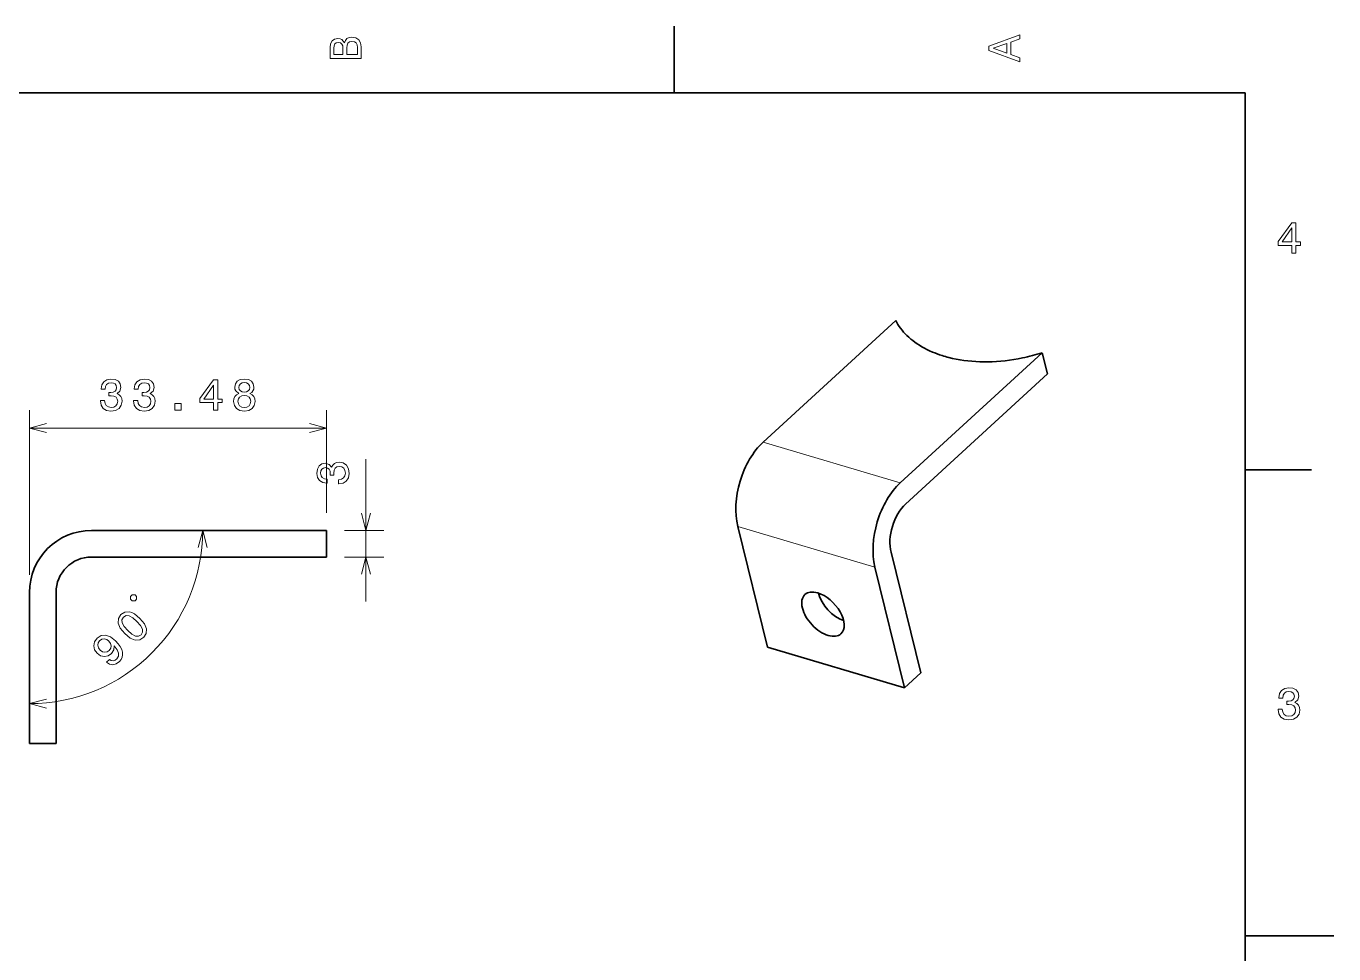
# Model space of a CAD drawing. Extents: x 0 to 297, y 0 to 210.
# Drawn here: x 149.7 to 297, y 103 to 207.5 of the extents above; entities that cross this region are included whole.
import ezdxf

# ---------------------------------------------------------------- set-up
doc = ezdxf.new("R2010")
doc.units = 0

msp = doc.modelspace()

# ---------------------------------------------------------------- linework, layer by layer
at = {"color": 7, "lineweight": 35, "ltscale": 0.1875}
for p, q in [((222.699997, 200), (222.699997, 207.5)), ((287, 157.5), (294.5, 157.5))]:
    msp.add_line(p, q, dxfattribs=at)
at = {"color": 7, "lineweight": 35}
for p, q in [((287, 200), (10, 200)), ((287, 10), (287, 200)), ((232.704254, 160.60556), (247.645477, 174.324127)), ((264.138763, 170.698853), (248.15802, 156.025818)), ((264.729095, 168.297913), (248.748383, 153.624878)), ((183.54538, 150.670044), (157.065887, 150.670044)), ((183.54538, 147.670044), (157.065887, 147.670044))]:
    msp.add_line(p, q, dxfattribs=at)
at = {"color": 7, "lineweight": 35, "ltscale": 0.061811}
msp.add_line((264.729095, 168.297913), (264.138763, 170.698853), dxfattribs=at)
at = {"color": 7, "lineweight": 13, "ltscale": 0.463474}
msp.add_line((150.065887, 145.670044), (150.065887, 164.209015), dxfattribs=at)
at = {"color": 7, "lineweight": 13, "ltscale": 0.288474}
msp.add_line((183.54538, 152.670044), (183.54538, 164.209015), dxfattribs=at)
at = {"color": 7, "lineweight": 13}
msp.add_line((150.065887, 162.209015), (183.54538, 162.209015), dxfattribs=at)
at = {"color": 7, "lineweight": 13, "ltscale": 0.402952}
for p, q in [((248.15802, 156.025818), (232.704254, 160.60556)), ((245.310913, 146.544708), (229.857147, 151.124451))]:
    msp.add_line(p, q, dxfattribs=at)
at = {"color": 7, "lineweight": 13, "ltscale": 0.400901}
msp.add_line((187.9758, 142.670044), (187.9758, 158.70607), dxfattribs=at)
at = {"color": 7, "lineweight": 35, "ltscale": 0.075}
for p, q in [((183.54538, 147.670044), (183.54538, 150.670044)), ((153.065887, 126.670044), (150.065887, 126.670044))]:
    msp.add_line(p, q, dxfattribs=at)
at = {"color": 7, "lineweight": 13, "ltscale": 0.11076}
for p, q in [((185.54538, 150.670044), (189.9758, 150.670044)), ((185.54538, 147.670044), (189.9758, 147.670044))]:
    msp.add_line(p, q, dxfattribs=at)
at = {"color": 7, "lineweight": 35, "ltscale": 0.350265}
for p, q in [((229.857147, 151.124451), (233.202423, 137.519073)), ((247.12146, 148.207092), (250.466766, 134.601715)), ((245.310913, 146.544708), (248.656219, 132.939331))]:
    msp.add_line(p, q, dxfattribs=at)
at = {"color": 7, "lineweight": 35, "ltscale": 0.425}
for p, q in [((150.065887, 143.670044), (150.065887, 126.670044)), ((153.065887, 143.670044), (153.065887, 126.670044))]:
    msp.add_line(p, q, dxfattribs=at)
at = {"color": 7, "lineweight": 35, "ltscale": 0.402953}
msp.add_line((248.656219, 132.939331), (233.202423, 137.519073), dxfattribs=at)
at = {"color": 7, "lineweight": 35, "ltscale": 0.061449}
msp.add_line((250.466766, 134.601715), (248.656219, 132.939331), dxfattribs=at)
at = {"color": 7, "lineweight": 35, "ltscale": 0.25}
msp.add_line((287, 105), (297, 105), dxfattribs=at)
at = {"color": 7, "lineweight": 13}
for points in [[(185.542007, 205.630417), (185.249496, 205.983429), (185.052811, 206.074219), (184.81073, 206.104477), (184.432495, 206.03891), (184.160156, 205.842224), (183.993729, 205.524506), (183.933212, 205.080704), (183.933212, 203.835022), (187.433212, 203.835022), (187.433212, 205.151306), (187.36261, 205.620331), (187.155838, 205.968307), (186.828018, 206.185165), (186.384216, 206.260818), (186.08667, 206.215424), (185.839554, 206.094391), (185.65799, 205.897705)], [(261.633209, 203.466858), (261.633209, 203.930847), (260.604401, 204.298996), (260.604401, 205.695969), (261.633209, 206.064133), (261.633209, 206.538193), (258.128174, 205.257217), (258.128174, 204.742798)], [(185.385666, 204.984879), (185.385666, 204.298996), (184.351807, 204.298996), (184.351807, 205.025223), (184.382065, 205.297562), (184.472839, 205.489197), (184.629181, 205.605194), (184.86116, 205.645538), (185.093155, 205.600143), (185.254532, 205.479111), (185.355408, 205.272339)], [(187.014618, 205.095825), (187.014618, 204.298996), (185.809296, 204.298996), (185.809296, 205.050446), (185.844589, 205.368164), (185.9505, 205.595108), (186.132065, 205.731277), (186.394302, 205.776657), (186.671692, 205.731277), (186.863327, 205.605194), (186.979324, 205.393372)], [(260.17572, 204.460388), (258.632477, 205), (260.17572, 205.539627)], [(292.277374, 181.916794), (292.731262, 181.916794), (292.731262, 182.784225), (293.23056, 182.784225), (293.23056, 183.187683), (292.731262, 183.187683), (292.731262, 185.341141), (292.272339, 185.341141), (290.739197, 183.228027), (290.739197, 182.784225), (292.277374, 182.784225)], [(291.162842, 183.187683), (292.277374, 184.756134), (292.277374, 183.187683)], [(158.062714, 165.308441), (158.062714, 165.273132), (158.143402, 164.788986), (158.380432, 164.425873), (158.753632, 164.193893), (159.247864, 164.108154), (159.772369, 164.193893), (160.165741, 164.415787), (160.417877, 164.768814), (160.508667, 165.222702), (160.468323, 165.520264), (160.357361, 165.762329), (160.175812, 165.948929), (159.933746, 166.085098), (160.261536, 166.357437), (160.377533, 166.791153), (160.30188, 167.184525), (160.085022, 167.482071), (159.731995, 167.668671), (159.247864, 167.734238), (158.793976, 167.653549), (158.445984, 167.431641), (158.219055, 167.078613), (158.143402, 166.609589), (158.143402, 166.574295), (158.592224, 166.574295), (158.632599, 166.897064), (158.763702, 167.129044), (158.975525, 167.270264), (159.273071, 167.320694), (159.535309, 167.28035), (159.726959, 167.174438), (159.842957, 167.00296), (159.888336, 166.770981), (159.842957, 166.523865), (159.721924, 166.357437), (159.510101, 166.256561), (159.222656, 166.226318), (159.02597, 166.231354), (159.02597, 165.832932), (159.273071, 165.843018), (159.59079, 165.797638), (159.82782, 165.676605), (159.969055, 165.479919), (160.01947, 165.222702), (159.963989, 164.930206), (159.817749, 164.713348), (159.585754, 164.577179), (159.278107, 164.531784), (158.960388, 164.582214), (158.728394, 164.733521), (158.582153, 164.975586), (158.526672, 165.308441)], [(161.798737, 165.308441), (161.798737, 165.273132), (161.879425, 164.788986), (162.116455, 164.425873), (162.489655, 164.193893), (162.983887, 164.108154), (163.508392, 164.193893), (163.901764, 164.415787), (164.1539, 164.768814), (164.24469, 165.222702), (164.204346, 165.520264), (164.093384, 165.762329), (163.911835, 165.948929), (163.669769, 166.085098), (163.997559, 166.357437), (164.113556, 166.791153), (164.037903, 167.184525), (163.821045, 167.482071), (163.468018, 167.668671), (162.983887, 167.734238), (162.529999, 167.653549), (162.182007, 167.431641), (161.955078, 167.078613), (161.879425, 166.609589), (161.879425, 166.574295), (162.328247, 166.574295), (162.368622, 166.897064), (162.499725, 167.129044), (162.711548, 167.270264), (163.009094, 167.320694), (163.271332, 167.28035), (163.462982, 167.174438), (163.578979, 167.00296), (163.624359, 166.770981), (163.578979, 166.523865), (163.457947, 166.357437), (163.246124, 166.256561), (162.958679, 166.226318), (162.761993, 166.231354), (162.761993, 165.832932), (163.009094, 165.843018), (163.326813, 165.797638), (163.563843, 165.676605), (163.705078, 165.479919), (163.755493, 165.222702), (163.700012, 164.930206), (163.553772, 164.713348), (163.321777, 164.577179), (163.01413, 164.531784), (162.696411, 164.582214), (162.464417, 164.733521), (162.318176, 164.975586), (162.262695, 165.308441)], [(170.819031, 164.209015), (171.272919, 164.209015), (171.272919, 165.076447), (171.772217, 165.076447), (171.772217, 165.479919), (171.272919, 165.479919), (171.272919, 167.633362), (170.813995, 167.633362), (169.280853, 165.520264), (169.280853, 165.076447), (170.819031, 165.076447)], [(169.704498, 165.479919), (170.819031, 167.048355), (170.819031, 165.479919)], [(173.652313, 166.095184), (173.395111, 165.953979), (173.218597, 165.757294), (173.107666, 165.510178), (173.072357, 165.212616), (173.153046, 164.763779), (173.38504, 164.415787), (173.763275, 164.193893), (174.277679, 164.108154), (174.787048, 164.193893), (175.165283, 164.415787), (175.397278, 164.763779), (175.483032, 165.212616), (175.442657, 165.510178), (175.336761, 165.757294), (175.155212, 165.953979), (174.903046, 166.095184), (175.104767, 166.216217), (175.245972, 166.382645), (175.331726, 166.584381), (175.361969, 166.831497), (175.281281, 167.18956), (175.069458, 167.477036), (174.726532, 167.663635), (174.277679, 167.734238), (173.823792, 167.663635), (173.480865, 167.477036), (173.264008, 167.18956), (173.188354, 166.831497), (173.213562, 166.584381), (173.299286, 166.382645)], [(173.66745, 166.791153), (173.707794, 167.013062), (173.828827, 167.184525), (174.020477, 167.290436), (174.277679, 167.33078), (174.529846, 167.290436), (174.721497, 167.184525), (174.842529, 167.013062), (174.887909, 166.791153), (174.842529, 166.564209), (174.721497, 166.387695), (174.529846, 166.271698), (174.277679, 166.236389), (174.020477, 166.276749), (173.828827, 166.387695), (173.707794, 166.564209)], [(173.556519, 165.222702), (173.601898, 165.48999), (173.748138, 165.691727), (173.975098, 165.822845), (174.277679, 165.86824), (174.575226, 165.822845), (174.802185, 165.691727), (174.948425, 165.48999), (174.998871, 165.222702), (174.948425, 164.935242), (174.802185, 164.718384), (174.575226, 164.577179), (174.277679, 164.531784), (173.975098, 164.577179), (173.748138, 164.718384), (173.601898, 164.935242)], [(166.457672, 164.209015), (167.153625, 164.209015), (167.153625, 164.960464), (166.457672, 164.960464)], [(184.876373, 155.91716), (184.911682, 155.91716), (185.395844, 155.997849), (185.758942, 156.234894), (185.990936, 156.608093), (186.07666, 157.102325), (185.990936, 157.626816), (185.769012, 158.020187), (185.416016, 158.272354), (184.962097, 158.363129), (184.664551, 158.322784), (184.422485, 158.211823), (184.235901, 158.030273), (184.099731, 157.788208), (183.827393, 158.116013), (183.393677, 158.23201), (183.000305, 158.156357), (182.702759, 157.939499), (182.516144, 157.586472), (182.450592, 157.102325), (182.531281, 156.648438), (182.753174, 156.300446), (183.106201, 156.073502), (183.575226, 155.997849), (183.610535, 155.997849), (183.610535, 156.446701), (183.28775, 156.487045), (183.055756, 156.618164), (182.914551, 156.829987), (182.864136, 157.127533), (182.90448, 157.389786), (183.010376, 157.581421), (183.181854, 157.697418), (183.413849, 157.742813), (183.66095, 157.697418), (183.827393, 157.576385), (183.928253, 157.364563), (183.958496, 157.077103), (183.953461, 156.880417), (184.351868, 156.880417), (184.341797, 157.127533), (184.387177, 157.445267), (184.508209, 157.682297), (184.704895, 157.823502), (184.962097, 157.873932), (185.254608, 157.818451), (185.471466, 157.672211), (185.607635, 157.440216), (185.653046, 157.132584), (185.6026, 156.81485), (185.451294, 156.58287), (185.209229, 156.436615), (184.876373, 156.381134)], [(161.959839, 142.739685), (162.124817, 142.904678), (162.124817, 143.23465), (161.959839, 143.399658), (161.629852, 143.399658), (161.464844, 143.23465), (161.464844, 142.904678), (161.629852, 142.739685)], [(160.798004, 139.045914), (161.411377, 138.539536), (161.978363, 138.307739), (162.488342, 138.332703), (162.937653, 138.625122), (163.226501, 139.070877), (163.251465, 139.580841), (163.016113, 140.144272), (162.513306, 140.761215), (161.899933, 141.260468), (161.611053, 141.413803), (161.332916, 141.49939), (160.822968, 141.474426), (160.373627, 141.189148), (160.084778, 140.736252), (160.063385, 140.222733), (160.295166, 139.655716)], [(161.14035, 139.38826), (160.737366, 139.848297), (160.516266, 140.247696), (160.494873, 140.590042), (160.669617, 140.893158), (160.969177, 141.064331), (161.311523, 141.042938), (161.710907, 140.821838), (162.170959, 140.418869), (162.577484, 139.955276), (162.798584, 139.555878), (162.819977, 139.213531), (162.645233, 138.917542), (162.345673, 138.739227), (162.003326, 138.76062), (161.603943, 138.98172)], [(158.755341, 135.81218), (159.090546, 135.583954), (159.461426, 135.51976), (159.839447, 135.62674), (160.210327, 135.897766), (160.395752, 136.133133), (160.520569, 136.386322), (160.570496, 136.657349), (160.549103, 136.949768), (160.45993, 137.252884), (160.295898, 137.573837), (160.064117, 137.898346), (159.760986, 138.237122), (159.19754, 138.679321), (158.655487, 138.871887), (158.15625, 138.814835), (157.696228, 138.511719), (157.410919, 138.098053), (157.318207, 137.662994), (157.410919, 137.227921), (157.685516, 136.839218), (158.08493, 136.553925), (158.512848, 136.461212), (158.926514, 136.546799), (159.297394, 136.810684), (159.56485, 137.213654), (159.611206, 137.673676), (159.949982, 137.220795), (160.117584, 136.824951), (160.110474, 136.482605), (159.925018, 136.190186), (159.71463, 136.029709), (159.500671, 135.972656), (159.286682, 136.008316), (159.083435, 136.140259)], [(158.027863, 137.18869), (157.842438, 137.44545), (157.767548, 137.720047), (157.813904, 137.987503), (157.977936, 138.229996), (158.22757, 138.401169), (158.498596, 138.451096), (158.769623, 138.379776), (159.029938, 138.197906), (159.215363, 137.934006), (159.283142, 137.66655), (159.222504, 137.399094), (159.040649, 137.145905), (158.808838, 136.985428), (158.552094, 136.935501), (158.288177, 136.999695)], [(290.729126, 130.51622), (290.729126, 130.480911), (290.809814, 129.996765), (291.046844, 129.633652), (291.420044, 129.401657), (291.914276, 129.315933), (292.438782, 129.401657), (292.832153, 129.623566), (293.08429, 129.976593), (293.175079, 130.430481), (293.134735, 130.728027), (293.023773, 130.970108), (292.842224, 131.156708), (292.600159, 131.292877), (292.927948, 131.565216), (293.043945, 131.998932), (292.968292, 132.392303), (292.751434, 132.68985), (292.398407, 132.87645), (291.914276, 132.942017), (291.460388, 132.861313), (291.112396, 132.63942), (290.885468, 132.286392), (290.809814, 131.817368), (290.809814, 131.782074), (291.258636, 131.782074), (291.299011, 132.104828), (291.430115, 132.336823), (291.641937, 132.478027), (291.939484, 132.528473), (292.201721, 132.488113), (292.393372, 132.382217), (292.509369, 132.210739), (292.554749, 131.97876), (292.509369, 131.731628), (292.388336, 131.565216), (292.176514, 131.46434), (291.889069, 131.434082), (291.692383, 131.439133), (291.692383, 131.04071), (291.939484, 131.050797), (292.257202, 131.005417), (292.494232, 130.884369), (292.635468, 130.687683), (292.685883, 130.430481), (292.630402, 130.13797), (292.484161, 129.921112), (292.252167, 129.784943), (291.944519, 129.739563), (291.626801, 129.789993), (291.394806, 129.941284), (291.248566, 130.183365), (291.193085, 130.51622)]]:
    msp.add_lwpolyline(points, close=True, dxfattribs=at)
at = {"color": 7, "lineweight": 35}
msp.add_lwpolyline([(261.924255, 170.111115), (261.437531, 170.015045), (260.950134, 169.930542), (260.46283, 169.857666), (259.97644, 169.796539), (259.49173, 169.747192), (259.00946, 169.709625), (258.530396, 169.683868), (258.055237, 169.669861), (257.584625, 169.667542), (257.119324, 169.676788), (256.659882, 169.697479), (256.20694, 169.729462), (255.761108, 169.772614), (255.322906, 169.826691), (254.891022, 169.891815), (254.467834, 169.96756), (254.053772, 170.05368), (253.6492, 170.149933), (253.450378, 170.201843), (253.254059, 170.256226), (253.06076, 170.312866), (252.870087, 170.371887), (252.588654, 170.464874), (252.313263, 170.563049), (252.044067, 170.66626), (251.781128, 170.774384), (251.471008, 170.911926), (251.170441, 171.056305), (250.879547, 171.207336), (250.598511, 171.364838), (250.327423, 171.528564), (250.066376, 171.698364), (249.815552, 171.873993), (249.574951, 172.055267), (249.344696, 172.241974), (249.124817, 172.43399), (248.915405, 172.631073), (248.721313, 172.827972), (248.537231, 173.029449), (248.363159, 173.235321), (248.199188, 173.445435), (248.045349, 173.659576), (247.901764, 173.877533), (247.768463, 174.099091), (247.645477, 174.324127)], dxfattribs=at)
at = {"color": 7, "lineweight": 13}
for points in [[(151.997742, 162.726654), (150.065887, 162.209015), (151.997742, 161.691376)], [(181.613525, 161.691376), (183.54538, 162.209015), (181.613525, 162.726654)], [(187.45816, 152.601898), (187.9758, 150.670044), (188.493439, 152.601898)], [(170.10144, 148.73819), (169.583801, 150.670044), (169.066162, 148.73819)], [(188.493439, 145.73819), (187.9758, 147.670044), (187.45816, 145.73819)], [(151.997742, 131.669769), (150.065887, 131.15213), (151.997742, 130.634491)]]:
    msp.add_lwpolyline(points, dxfattribs=at)
at = {"color": 7, "lineweight": 35}
for centre, radius, start, end in [((257.48703, 191.295898), 21.644508, 281.82979, 287.897641), ((157.065887, 143.670044), 7, 90.000003, 179.999995), ((157.065887, 143.670044), 4, 90.000003, 179.999995)]:
    msp.add_arc(centre, radius, start, end, dxfattribs=at)
at = {"color": 7, "lineweight": 13}
msp.add_arc((150.065887, 150.670044), 19.517914, 269.999997, 0.00001, dxfattribs=at)
at = {"color": 7, "lineweight": 35}
for centre, major_axis, ratio, start_param, end_param in [((234.081726, 155.003357), (-1.988953, -6.711487), 0.592045, 3.9208753926, 5.4916717194), ((249.535522, 150.423615), (-1.988953, -6.711487), 0.592045, 3.9208753926, 5.4916717194), ((249.535522, 150.423615), (-1.136543, -3.835136), 0.592045, 3.9208753926, 5.4916717194), ((239.453461, 141.231567), (2.028976, -2.209808), 0.573335, 3.141626706, 3.9491547594), ((239.453461, 141.231567), (2.028976, -2.209808), 0.573335, 2.3783584326, 3.141626706), ((239.453461, 141.231567), (2.028976, -2.209808), 0.573335, 0.0000340524, 2.3783584326), ((241.264008, 142.893951), (2.028976, -2.209808), 0.573335, 3.9373917769, 3.9491547594), ((241.264008, 142.893951), (-2.028976, 2.209808), 0.573335, 0.8075621058, 2.3459234816), ((239.453461, 141.231567), (-2.028976, 2.209808), 0.573335, 0.8075621058, 2.3783584326), ((239.453461, 141.231567), (2.028976, -2.209808), 0.573335, 5.5199510862, 6.2832193596)]:
    msp.add_ellipse(centre, major_axis=major_axis, ratio=ratio, start_param=start_param, end_param=end_param, dxfattribs=at)

doc.saveas('drawing.dxf')
